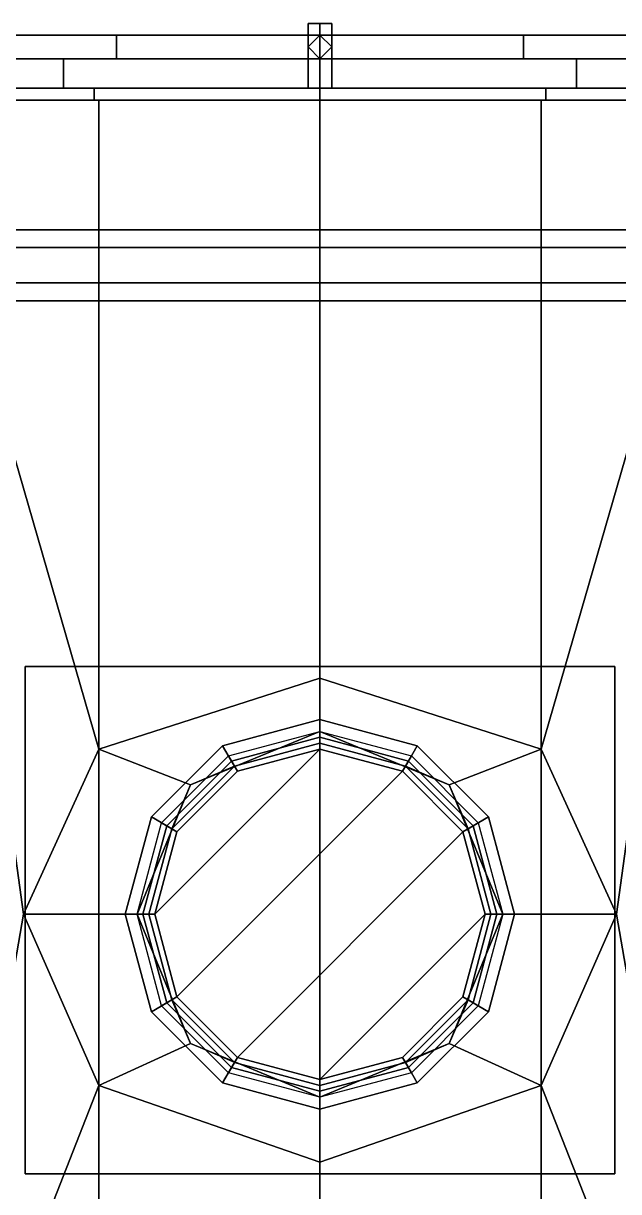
# Model space of a CAD drawing. Header units: millimetres. Extents: x -1.6 to 3, y -15.4 to 27.7.
# Drawn here: x -0.503 to 0.506, y 3.67 to 5.65 of the extents above; entities that cross this region are included whole.
import ezdxf

# ---------------------------------------------------------------- set-up
doc = ezdxf.new("R2010")
doc.units = ezdxf.units.MM
doc.layers.add('wheels', color=2, linetype='Continuous')

msp = doc.modelspace()

# ---------------------------------------------------------------- linework, layer by layer
for points in [[(0, 5.59, 3.81), (-0.02, 5.61, 3.83), (-0.02, 5.65, 3.83), (0, 5.65, 3.81)], [(-0.02, 5.61, 3.83), (0, 5.63, 3.85), (0, 5.65, 3.85), (-0.02, 5.65, 3.83)], [(-0.02, 5.65, 3.83), (0, 5.65, 3.85), (0.02, 5.65, 3.83), (0, 5.65, 3.81)], [(0, 5.63, 2.25), (-0.02, 5.61, 2.27), (-0.02, 5.65, 2.27), (0, 5.65, 2.25)], [(-0.02, 5.61, 2.27), (0, 5.59, 2.29), (0, 5.65, 2.29), (-0.02, 5.65, 2.27)], [(0.02, 5.65, 2.27), (0, 5.65, 2.25), (-0.02, 5.65, 2.27), (0, 5.65, 2.29)], [(0.02, 5.61, 3.83), (0, 5.59, 3.81), (0, 5.65, 3.81), (0.02, 5.65, 3.83)], [(0, 5.63, 3.85), (0.02, 5.61, 3.83), (0.02, 5.65, 3.83), (0, 5.65, 3.85)], [(0.02, 5.61, 2.27), (0, 5.63, 2.25), (0, 5.65, 2.25), (0.02, 5.65, 2.27)], [(0, 5.59, 2.29), (0.02, 5.61, 2.27), (0.02, 5.65, 2.27), (0, 5.65, 2.29)], [(0.5976, 5.63, 3.395), (-0.69, 5.63, 3.05), (-0.5976, 5.63, 3.395), (0.345, 5.63, 3.6476)], [(0.69, 5.63, 3.05), (-0.5976, 5.63, 2.705), (-0.69, 5.63, 3.05), (0.5976, 5.63, 3.395)], [(-0.345, 5.63, 3.6476), (-0.5976, 5.63, 3.395), (-0.5976, 5.59, 3.395), (-0.345, 5.59, 3.6476)], [(-0.5976, 5.63, 2.705), (-0.345, 5.63, 2.4524), (-0.345, 5.59, 2.4524), (-0.5976, 5.59, 2.705)], [(0.345, 5.63, 3.6476), (-0.5976, 5.63, 3.395), (-0.345, 5.63, 3.6476), (0, 5.63, 3.74)], [(0.5976, 5.63, 2.705), (-0.345, 5.63, 2.4524), (-0.5976, 5.63, 2.705), (0.69, 5.63, 3.05)], [(0, 5.63, 3.74), (-0.345, 5.63, 3.6476), (-0.345, 5.59, 3.6476), (0, 5.59, 3.74)], [(-0.345, 5.63, 2.4524), (0, 5.63, 2.36), (0, 5.59, 2.36), (-0.345, 5.59, 2.4524)], [(0.345, 5.63, 2.4524), (0, 5.63, 2.36), (-0.345, 5.63, 2.4524), (0.5976, 5.63, 2.705)], [(0, 5.63, 3.92), (-0.02, 5.61, 3.92), (-0.02, 5.59, 3.94), (0, 5.59, 3.96)], [(0, 5.63, 3.85), (-0.02, 5.61, 3.83), (-0.02, 5.61, 3.92), (0, 5.63, 3.92)], [(-0.02, 5.61, 2.18), (0, 5.63, 2.18), (0, 5.59, 2.14), (-0.02, 5.59, 2.16)], [(-0.02, 5.61, 2.27), (0, 5.63, 2.25), (0, 5.63, 2.18), (-0.02, 5.61, 2.18)], [(0.345, 5.63, 3.6476), (0, 5.63, 3.74), (0, 5.59, 3.74), (0.345, 5.59, 3.6476)], [(0, 5.63, 2.36), (0.345, 5.63, 2.4524), (0.345, 5.59, 2.4524), (0, 5.59, 2.36)], [(0.02, 5.61, 3.92), (0, 5.63, 3.92), (0, 5.59, 3.96), (0.02, 5.59, 3.94)], [(0.02, 5.61, 3.83), (0, 5.63, 3.85), (0, 5.63, 3.92), (0.02, 5.61, 3.92)], [(0, 5.63, 2.18), (0.02, 5.61, 2.18), (0.02, 5.59, 2.16), (0, 5.59, 2.14)], [(0, 5.63, 2.25), (0.02, 5.61, 2.27), (0.02, 5.61, 2.18), (0, 5.63, 2.18)], [(0.5976, 5.63, 3.395), (0.345, 5.63, 3.6476), (0.345, 5.59, 3.6476), (0.5976, 5.59, 3.395)], [(0.345, 5.63, 2.4524), (0.5976, 5.63, 2.705), (0.5976, 5.59, 2.705), (0.345, 5.59, 2.4524)], [(-0.02, 5.61, 3.92), (0, 5.59, 3.92), (0, 5.59, 3.92), (-0.02, 5.59, 3.94)], [(-0.02, 5.61, 3.83), (0, 5.59, 3.81), (0, 5.59, 3.92), (-0.02, 5.61, 3.92)], [(0, 5.59, 2.18), (-0.02, 5.61, 2.18), (-0.02, 5.59, 2.16), (0, 5.59, 2.18)], [(0, 5.59, 2.29), (-0.02, 5.61, 2.27), (-0.02, 5.61, 2.18), (0, 5.59, 2.18)], [(0, 5.59, 3.92), (0.02, 5.61, 3.92), (0.02, 5.59, 3.94), (0, 5.59, 3.92)], [(0, 5.59, 3.81), (0.02, 5.61, 3.83), (0.02, 5.61, 3.92), (0, 5.59, 3.92)], [(0.02, 5.61, 2.18), (0, 5.59, 2.18), (0, 5.59, 2.18), (0.02, 5.59, 2.16)], [(0.02, 5.61, 2.27), (0, 5.59, 2.29), (0, 5.59, 2.18), (0.02, 5.61, 2.18)], [(-0.435, 5.59, 3.8034), (-0.7534, 5.59, 3.485), (-0.7534, 5.54, 3.485), (-0.435, 5.54, 3.8034)], [(-0.7534, 5.59, 2.615), (-0.435, 5.59, 2.2966), (-0.435, 5.54, 2.2966), (-0.7534, 5.54, 2.615)], [(-0.345, 5.59, 3.6476), (-0.5976, 5.59, 3.395), (-0.7534, 5.59, 3.485), (-0.435, 5.59, 3.8034)], [(-0.5976, 5.59, 2.705), (-0.345, 5.59, 2.4524), (-0.435, 5.59, 2.2966), (-0.7534, 5.59, 2.615)], [(0, 5.59, 3.92), (-0.435, 5.59, 3.8034), (-0.435, 5.54, 3.8034), (0, 5.54, 3.92)], [(-0.435, 5.59, 2.2966), (0, 5.59, 2.18), (0, 5.54, 2.18), (-0.435, 5.54, 2.2966)], [(0, 5.59, 3.74), (-0.345, 5.59, 3.6476), (-0.435, 5.59, 3.8034), (0, 5.59, 3.92)], [(-0.345, 5.59, 2.4524), (0, 5.59, 2.36), (0, 5.59, 2.18), (-0.435, 5.59, 2.2966)], [(0, 5.59, 3.96), (-0.02, 5.59, 3.94), (-0.02, 5.54, 3.94), (0, 5.54, 3.96)], [(-0.02, 5.59, 3.94), (0, 5.59, 3.92), (0, 5.54, 3.92), (-0.02, 5.54, 3.94)], [(0, 5.59, 2.18), (-0.02, 5.59, 2.16), (-0.02, 5.54, 2.16), (0, 5.54, 2.18)], [(-0.02, 5.59, 2.16), (0, 5.59, 2.14), (0, 5.54, 2.14), (-0.02, 5.54, 2.16)], [(0.435, 5.59, 3.8034), (0, 5.59, 3.92), (0, 5.54, 3.92), (0.435, 5.54, 3.8034)], [(0, 5.59, 2.18), (0.435, 5.59, 2.2966), (0.435, 5.54, 2.2966), (0, 5.54, 2.18)], [(0, 5.59, 2.36), (0.345, 5.59, 2.4524), (0.435, 5.59, 2.2966), (0, 5.59, 2.18)], [(0.345, 5.59, 3.6476), (0, 5.59, 3.74), (0, 5.59, 3.92), (0.435, 5.59, 3.8034)], [(0.02, 5.59, 3.94), (0, 5.59, 3.96), (0, 5.54, 3.96), (0.02, 5.54, 3.94)], [(0, 5.59, 3.92), (0.02, 5.59, 3.94), (0.02, 5.54, 3.94), (0, 5.54, 3.92)], [(0.02, 5.59, 2.16), (0, 5.59, 2.18), (0, 5.54, 2.18), (0.02, 5.54, 2.16)], [(0, 5.59, 2.14), (0.02, 5.59, 2.16), (0.02, 5.54, 2.16), (0, 5.54, 2.14)], [(0.345, 5.59, 2.4524), (0.5976, 5.59, 2.705), (0.7534, 5.59, 2.615), (0.435, 5.59, 2.2966)], [(0.5976, 5.59, 3.395), (0.345, 5.59, 3.6476), (0.435, 5.59, 3.8034), (0.7534, 5.59, 3.485)], [(0.7534, 5.59, 3.485), (0.435, 5.59, 3.8034), (0.435, 5.54, 3.8034), (0.7534, 5.54, 3.485)], [(0.435, 5.59, 2.2966), (0.7534, 5.59, 2.615), (0.7534, 5.54, 2.615), (0.435, 5.54, 2.2966)], [(-0.7534, 5.54, 2.615), (-0.435, 5.54, 2.2966), (-0.7071, 5.54, 2.3429), (-0.9239, 5.54, 2.6673)], [(-0.435, 5.54, 3.8034), (-0.7534, 5.54, 3.485), (-0.7071, 5.54, 3.7571), (-0.3827, 5.54, 3.9739)], [(-0.3827, 5.54, 3.9739), (-0.7071, 5.54, 3.7571), (-0.7071, 5.52, 3.7571), (-0.3827, 5.52, 3.9739)], [(-0.7071, 5.54, 2.3429), (-0.3827, 5.54, 2.1261), (-0.3827, 5.52, 2.1261), (-0.7071, 5.52, 2.3429)], [(-0.435, 5.54, 2.2966), (-0.435, 5.54, 2.2966), (-0.3827, 5.54, 2.1261), (-0.7071, 5.54, 2.3429)], [(0, 5.54, 3.92), (-0.435, 5.54, 3.8034), (-0.3827, 5.54, 3.9739), (0, 5.54, 4.05)], [(-0.435, 5.54, 2.2966), (0, 5.54, 2.18), (0, 5.54, 2.05), (-0.3827, 5.54, 2.1261)], [(0, 5.54, 4.05), (-0.3827, 5.54, 3.9739), (-0.3827, 5.52, 3.9739), (0, 5.52, 4.05)], [(-0.3827, 5.54, 2.1261), (0, 5.54, 2.05), (0, 5.52, 2.05), (-0.3827, 5.52, 2.1261)], [(0.3827, 5.54, 3.9739), (0, 5.54, 4.05), (0, 5.52, 4.05), (0.3827, 5.52, 3.9739)], [(0, 5.54, 2.05), (0.3827, 5.54, 2.1261), (0.3827, 5.52, 2.1261), (0, 5.52, 2.05)], [(0.435, 5.54, 3.8034), (0, 5.54, 3.92), (0, 5.54, 4.05), (0.3827, 5.54, 3.9739)], [(0, 5.54, 2.18), (0.435, 5.54, 2.2966), (0.3827, 5.54, 2.1261), (0, 5.54, 2.05)], [(0.7071, 5.54, 3.7571), (0.3827, 5.54, 3.9739), (0.3827, 5.52, 3.9739), (0.7071, 5.52, 3.7571)], [(0.3827, 5.54, 2.1261), (0.7071, 5.54, 2.3429), (0.7071, 5.52, 2.3429), (0.3827, 5.52, 2.1261)], [(0.435, 5.54, 2.2966), (0.7534, 5.54, 2.615), (0.7071, 5.54, 2.3429), (0.3827, 5.54, 2.1261)], [(0.435, 5.54, 3.8034), (0.435, 5.54, 3.8034), (0.3827, 5.54, 3.9739), (0.7071, 5.54, 3.7571)], [(0.7534, 5.54, 3.485), (0.435, 5.54, 3.8034), (0.7071, 5.54, 3.7571), (0.9239, 5.54, 3.4327)], [(-0.3827, 5.52, 3.9739), (-0.7071, 5.52, 3.7571), (-0.693, 5.52, 3.743), (-0.375, 5.52, 3.9554)], [(-0.7071, 5.52, 2.3429), (-0.3827, 5.52, 2.1261), (-0.375, 5.52, 2.1446), (-0.693, 5.52, 2.357)], [(-0.375, 5.52, 3.9554), (-0.693, 5.52, 3.743), (-0.375, 4.42, 3.9554)], [(-0.693, 5.52, 2.357), (-0.375, 5.52, 2.1446), (-0.375, 3.04, 2.1446), (-0.693, 3.04, 2.357)], [(-0.375, 4.42, 3.9554), (-0.693, 5.52, 3.743), (-0.5028, 4.14, 3.87)], [(-0.5028, 4.14, 3.87), (-0.693, 5.52, 3.743), (-0.693, 3.04, 3.743)], [(0, 5.52, 4.05), (-0.3827, 5.52, 3.9739), (-0.375, 5.52, 3.9554), (0, 5.52, 4.03)], [(-0.3827, 5.52, 2.1261), (0, 5.52, 2.05), (0, 5.52, 2.07), (-0.375, 5.52, 2.1446)], [(0, 5.52, 4.03), (-0.375, 5.52, 3.9554), (-0.375, 4.42, 3.9554), (0, 4.54, 4.03)], [(-0.375, 5.52, 2.1446), (0, 5.52, 2.07), (0, 3.04, 2.07), (-0.375, 3.04, 2.1446)], [(0.375, 5.52, 3.9554), (0, 5.52, 4.03), (0, 4.54, 4.03), (0.375, 4.42, 3.9554)], [(0, 5.52, 2.07), (0.375, 5.52, 2.1446), (0.375, 3.04, 2.1446), (0, 3.04, 2.07)], [(0.3827, 5.52, 3.9739), (0, 5.52, 4.05), (0, 5.52, 4.03), (0.375, 5.52, 3.9554)], [(0, 5.52, 2.05), (0.3827, 5.52, 2.1261), (0.375, 5.52, 2.1446), (0, 5.52, 2.07)], [(0.693, 5.52, 3.743), (0.375, 5.52, 3.9554), (0.375, 4.42, 3.9554)], [(0.375, 5.52, 2.1446), (0.693, 5.52, 2.357), (0.693, 3.04, 2.357), (0.375, 3.04, 2.1446)], [(0.3827, 5.52, 2.1261), (0.7071, 5.52, 2.3429), (0.693, 5.52, 2.357), (0.375, 5.52, 2.1446)], [(0.7071, 5.52, 3.7571), (0.3827, 5.52, 3.9739), (0.375, 5.52, 3.9554), (0.693, 5.52, 3.743)], [(0.5028, 4.14, 3.87), (0.693, 5.52, 3.743), (0.375, 4.42, 3.9554), (0.5028, 4.14, 3.87)], [(0.693, 3.04, 3.743), (0.693, 5.52, 3.743), (0.5028, 4.14, 3.87), (0.693, 3.04, 3.743)], [(-0.5, 4.56, 1.24), (-0.5, 3.7, 1.24), (-0.5, 3.7, 2.29), (-0.5, 4.56, 2.29)], [(0.5, 4.56, 2.29), (0.5, 4.56, 1.24), (-0.5, 4.56, 1.24), (-0.5, 4.56, 2.29)], [(0.5, 3.7, 2.29), (0.5, 3.7, 1.24), (0.5, 4.56, 1.24), (0.5, 4.56, 2.29)], [(0, 4.54, 4.03), (-0.375, 4.42, 3.9554), (-0.2192, 4.3592, 4.09), (0, 4.45, 4.09)], [(0.375, 4.42, 3.9554), (0, 4.54, 4.03), (0, 4.45, 4.09), (0.2192, 4.3592, 4.09)], [(0, 4.47, 4.42), (-0.165, 4.4258, 4.42), (-0.165, 4.4258, 4.45), (0, 4.47, 4.45)], [(0, 4.47, 4.45), (-0.165, 4.4258, 4.45), (-0.15, 4.3998, 4.45), (0, 4.44, 4.45)], [(0.165, 4.4258, 4.42), (0, 4.47, 4.42), (0, 4.47, 4.45), (0.165, 4.4258, 4.45)], [(0.165, 4.4258, 4.45), (0, 4.47, 4.45), (0, 4.44, 4.45), (0.15, 4.3998, 4.45)], [(-0.145, 4.3911, 4.13), (0, 4.43, 4.13), (0, 4.45, 4.09), (-0.2192, 4.3592, 4.09)], [(0, 4.43, 4.13), (-0.145, 4.3911, 4.13), (-0.155, 4.4085, 4.42), (0, 4.45, 4.42)], [(-0.14, 4.3825, 4.13), (0, 4.42, 4.13), (0, 4.44, 4.45), (-0.15, 4.3998, 4.45)], [(0.145, 4.3911, 4.13), (0, 4.43, 4.13), (0, 4.45, 4.42), (0.155, 4.4085, 4.42)], [(0, 4.43, 4.13), (0.145, 4.3911, 4.13), (0.2192, 4.3592, 4.09), (0, 4.45, 4.09)], [(0, 4.42, 4.13), (0.14, 4.3825, 4.13), (0.15, 4.3998, 4.45), (0, 4.44, 4.45)], [(-0.375, 4.42, 3.9554), (-0.5028, 4.14, 3.87), (-0.31, 4.14, 4.09), (-0.2192, 4.3592, 4.09)], [(-0.165, 4.4258, 4.42), (-0.2858, 4.305, 4.42), (-0.2858, 4.305, 4.45), (-0.165, 4.4258, 4.45)], [(-0.165, 4.4258, 4.45), (-0.2858, 4.305, 4.45), (-0.2598, 4.29, 4.45), (-0.15, 4.3998, 4.45)], [(0, 4.42, 4.13), (-0.28, 4.14, 4.13), (-0.2425, 4, 4.13), (0.14, 4.3825, 4.13)], [(-0.14, 4.3825, 4.13), (-0.2425, 4.28, 4.13), (-0.28, 4.14, 4.13), (0, 4.42, 4.13)], [(0.2858, 4.305, 4.45), (0.165, 4.4258, 4.45), (0.15, 4.3998, 4.45), (0.2598, 4.29, 4.45)], [(0.2858, 4.305, 4.42), (0.165, 4.4258, 4.42), (0.165, 4.4258, 4.45), (0.2858, 4.305, 4.45)], [(0.5028, 4.14, 3.87), (0.375, 4.42, 3.9554), (0.2192, 4.3592, 4.09), (0.31, 4.14, 4.09)], [(-0.145, 4.3911, 4.13), (-0.2511, 4.285, 4.13), (-0.2685, 4.295, 4.42), (-0.155, 4.4085, 4.42)], [(-0.2425, 4.28, 4.13), (-0.14, 4.3825, 4.13), (-0.15, 4.3998, 4.45), (-0.2598, 4.29, 4.45)], [(0.14, 4.3825, 4.13), (0.2425, 4.28, 4.13), (0.2598, 4.29, 4.45), (0.15, 4.3998, 4.45)], [(0.2511, 4.285, 4.13), (0.145, 4.3911, 4.13), (0.155, 4.4085, 4.42), (0.2685, 4.295, 4.42)], [(-0.2511, 4.285, 4.13), (-0.145, 4.3911, 4.13), (-0.2192, 4.3592, 4.09)], [(0.14, 4.3825, 4.13), (-0.2425, 4, 4.13), (-0.14, 3.8975, 4.13), (0.2425, 4.28, 4.13)], [(0.145, 4.3911, 4.13), (0.2511, 4.285, 4.13), (0.2192, 4.3592, 4.09)], [(-0.29, 4.14, 4.13), (-0.2511, 4.285, 4.13), (-0.2192, 4.3592, 4.09), (-0.31, 4.14, 4.09)], [(0.2511, 4.285, 4.13), (0.29, 4.14, 4.13), (0.31, 4.14, 4.09), (0.2192, 4.3592, 4.09)], [(-0.2858, 4.305, 4.42), (-0.33, 4.14, 4.42), (-0.33, 4.14, 4.45), (-0.2858, 4.305, 4.45)], [(-0.2858, 4.305, 4.45), (-0.33, 4.14, 4.45), (-0.3, 4.14, 4.45), (-0.2598, 4.29, 4.45)], [(0.33, 4.14, 4.45), (0.2858, 4.305, 4.45), (0.2598, 4.29, 4.45), (0.3, 4.14, 4.45)], [(0.33, 4.14, 4.42), (0.2858, 4.305, 4.42), (0.2858, 4.305, 4.45), (0.33, 4.14, 4.45)], [(-0.2511, 4.285, 4.13), (-0.29, 4.14, 4.13), (-0.31, 4.14, 4.42), (-0.2685, 4.295, 4.42)], [(-0.28, 4.14, 4.13), (-0.2425, 4.28, 4.13), (-0.2598, 4.29, 4.45), (-0.3, 4.14, 4.45)], [(0.2425, 4.28, 4.13), (-0.14, 3.8975, 4.13), (0, 3.86, 4.13), (0.28, 4.14, 4.13)], [(0.2425, 4.28, 4.13), (0.28, 4.14, 4.13), (0.3, 4.14, 4.45), (0.2598, 4.29, 4.45)], [(0.29, 4.14, 4.13), (0.2511, 4.285, 4.13), (0.2685, 4.295, 4.42), (0.31, 4.14, 4.42)], [(-0.375, 3.85, 3.9554), (-0.5028, 4.14, 3.87), (-0.693, 3.04, 3.743)], [(-0.5028, 4.14, 3.87), (-0.375, 3.85, 3.9554), (-0.2192, 3.9208, 4.09), (-0.31, 4.14, 4.09)], [(-0.33, 4.14, 4.42), (-0.2858, 3.975, 4.42), (-0.2858, 3.975, 4.45), (-0.33, 4.14, 4.45)], [(-0.33, 4.14, 4.45), (-0.2858, 3.975, 4.45), (-0.2598, 3.99, 4.45), (-0.3, 4.14, 4.45)], [(-0.29, 4.14, 4.13), (-0.2511, 3.995, 4.13), (-0.2685, 3.985, 4.42), (-0.31, 4.14, 4.42)], [(-0.2511, 3.995, 4.13), (-0.29, 4.14, 4.13), (-0.31, 4.14, 4.09), (-0.2192, 3.9208, 4.09)], [(-0.2425, 4, 4.13), (-0.28, 4.14, 4.13), (-0.3, 4.14, 4.45), (-0.2598, 3.99, 4.45)], [(0.28, 4.14, 4.13), (0, 3.86, 4.13), (0.14, 3.8975, 4.13), (0.2425, 4, 4.13)], [(0.29, 4.14, 4.13), (0.2511, 3.995, 4.13), (0.2192, 3.9208, 4.09), (0.31, 4.14, 4.09)], [(0.375, 3.85, 3.9554), (0.5028, 4.14, 3.87), (0.31, 4.14, 4.09), (0.2192, 3.9208, 4.09)], [(0.28, 4.14, 4.13), (0.2425, 4, 4.13), (0.2598, 3.99, 4.45), (0.3, 4.14, 4.45)], [(0.2511, 3.995, 4.13), (0.29, 4.14, 4.13), (0.31, 4.14, 4.42), (0.2685, 3.985, 4.42)], [(0.2858, 3.975, 4.45), (0.33, 4.14, 4.45), (0.3, 4.14, 4.45), (0.2598, 3.99, 4.45)], [(0.2858, 3.975, 4.42), (0.33, 4.14, 4.42), (0.33, 4.14, 4.45), (0.2858, 3.975, 4.45)], [(0.693, 3.04, 3.743), (0.5028, 4.14, 3.87), (0.375, 3.85, 3.9554), (0.693, 3.04, 3.743)], [(-0.14, 3.8975, 4.13), (-0.2425, 4, 4.13), (-0.2598, 3.99, 4.45), (-0.15, 3.8802, 4.45)], [(0.2425, 4, 4.13), (0.14, 3.8975, 4.13), (0.15, 3.8802, 4.45), (0.2598, 3.99, 4.45)], [(-0.2858, 3.975, 4.45), (-0.165, 3.8542, 4.45), (-0.15, 3.8802, 4.45), (-0.2598, 3.99, 4.45)], [(-0.2511, 3.995, 4.13), (-0.145, 3.8889, 4.13), (-0.155, 3.8715, 4.42), (-0.2685, 3.985, 4.42)], [(0.145, 3.8889, 4.13), (0.2511, 3.995, 4.13), (0.2685, 3.985, 4.42), (0.155, 3.8715, 4.42)], [(0.2511, 3.995, 4.13), (0.145, 3.8889, 4.13), (0.2192, 3.9208, 4.09)], [(0.165, 3.8542, 4.45), (0.2858, 3.975, 4.45), (0.2598, 3.99, 4.45), (0.15, 3.8802, 4.45)], [(-0.2858, 3.975, 4.42), (-0.165, 3.8542, 4.42), (-0.165, 3.8542, 4.45), (-0.2858, 3.975, 4.45)], [(0.165, 3.8542, 4.42), (0.2858, 3.975, 4.42), (0.2858, 3.975, 4.45), (0.165, 3.8542, 4.45)], [(-0.375, 3.85, 3.9554), (0, 3.72, 4.03), (0, 3.83, 4.09), (-0.2192, 3.9208, 4.09)], [(0, 3.85, 4.13), (-0.145, 3.8889, 4.13), (-0.2192, 3.9208, 4.09), (0, 3.83, 4.09)], [(0.145, 3.8889, 4.13), (0, 3.85, 4.13), (0, 3.83, 4.09), (0.2192, 3.9208, 4.09)], [(0, 3.72, 4.03), (0.375, 3.85, 3.9554), (0.2192, 3.9208, 4.09), (0, 3.83, 4.09)], [(-0.145, 3.8889, 4.13), (0, 3.85, 4.13), (0, 3.83, 4.42), (-0.155, 3.8715, 4.42)], [(0, 3.86, 4.13), (-0.14, 3.8975, 4.13), (-0.15, 3.8802, 4.45), (0, 3.84, 4.45)], [(0.14, 3.8975, 4.13), (0, 3.86, 4.13), (0, 3.84, 4.45), (0.15, 3.8802, 4.45)], [(0, 3.85, 4.13), (0.145, 3.8889, 4.13), (0.155, 3.8715, 4.42), (0, 3.83, 4.42)], [(-0.165, 3.8542, 4.45), (0, 3.81, 4.45), (0, 3.84, 4.45), (-0.15, 3.8802, 4.45)], [(0, 3.81, 4.45), (0.165, 3.8542, 4.45), (0.15, 3.8802, 4.45), (0, 3.84, 4.45)], [(-0.375, 3.85, 3.9554), (-0.375, 3.85, 3.9554), (-0.693, 3.04, 3.743), (-0.375, 3.04, 3.9554)], [(0, 3.72, 4.03), (-0.375, 3.85, 3.9554), (-0.375, 3.04, 3.9554), (0, 3.04, 4.03)], [(-0.165, 3.8542, 4.42), (0, 3.81, 4.42), (0, 3.81, 4.45), (-0.165, 3.8542, 4.45)], [(0, 3.81, 4.42), (0.165, 3.8542, 4.42), (0.165, 3.8542, 4.45), (0, 3.81, 4.45)], [(0.375, 3.85, 3.9554), (0, 3.72, 4.03), (0, 3.04, 4.03), (0.375, 3.04, 3.9554)], [(0.375, 3.85, 3.9554), (0.375, 3.85, 3.9554), (0.375, 3.04, 3.9554), (0.693, 3.04, 3.743)], [(-0.5, 3.7, 2.29), (-0.5, 3.7, 1.24), (0.5, 3.7, 1.24), (0.5, 3.7, 2.29)]]:
    msp.add_3dface(points)
at = {"layer": 'wheels'}
for points in [[(0.67, 5.3, 0.42), (0.67, 5.27, 0.368), (-0.67, 5.27, 0.368), (-0.67, 5.3, 0.42)], [(0.67, 5.27, 0.472), (0.67, 5.3, 0.42), (-0.67, 5.3, 0.42), (-0.67, 5.27, 0.472)], [(0.67, 5.27, 0.368), (0.67, 5.21, 0.368), (-0.67, 5.21, 0.368), (-0.67, 5.27, 0.368)], [(0.67, 5.21, 0.472), (0.67, 5.27, 0.472), (-0.67, 5.27, 0.472), (-0.67, 5.21, 0.472)], [(0.67, 5.21, 0.368), (0.67, 5.18, 0.42), (-0.67, 5.18, 0.42), (-0.67, 5.21, 0.368)], [(0.67, 5.18, 0.42), (0.67, 5.21, 0.472), (-0.67, 5.21, 0.472), (-0.67, 5.18, 0.42)]]:
    msp.add_3dface(points, dxfattribs=at)

doc.saveas('drawing.dxf')
